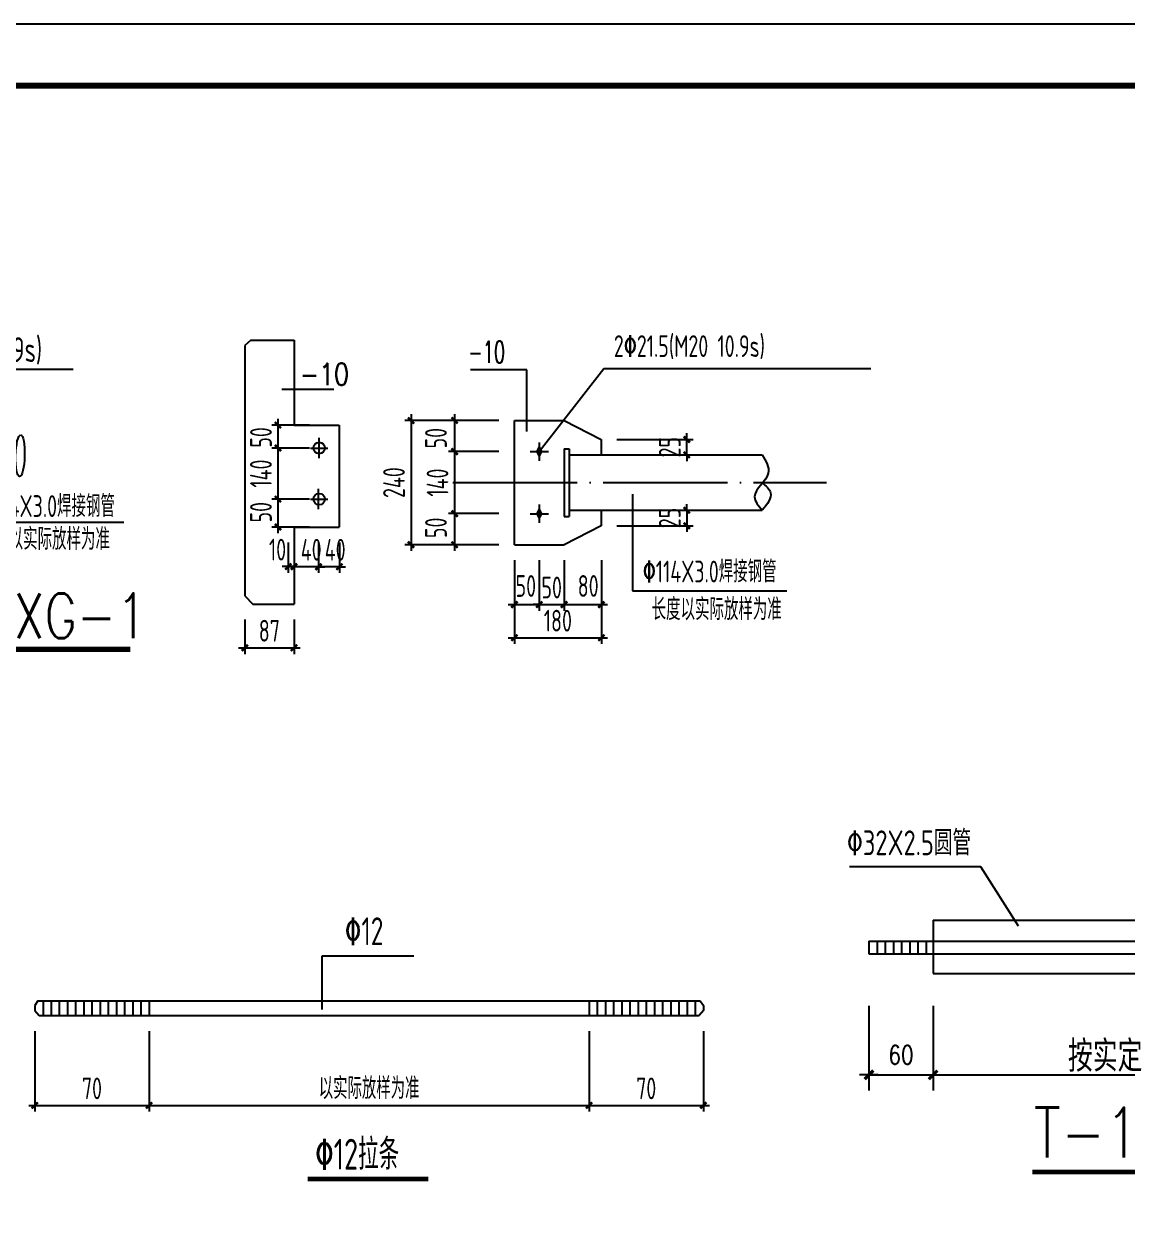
# Model space of a CAD drawing. Extents: x 2072855 to 2883818, y 17306032 to 17674225.
# Drawn here: x 2458118 to 2475974, y 17375595 to 17394870 of the extents above; entities that cross this region are included whole.
import ezdxf

# ---------------------------------------------------------------- set-up
doc = ezdxf.new("R2010")
doc.units = 0
doc.header["$LTSCALE"] = 1000
doc.header["$MEASUREMENT"] = 0
doc.linetypes.add('DOTE', pattern=[2.42, 2, -0.2, 0.02, -0.2])
doc.layers.get('Defpoints').update_dxf_attribs({"color": 250})
for name, color, linetype in [('1', 7, 'Continuous'), ('3', 3, 'Continuous'), ('3T_WOOD', 21, 'Continuous'), ('PUB_DIM', 161, 'Continuous'), ('PUB_TEXT', 7, 'Continuous'), ('PUB_TEXT @ 1', 7, 'Continuous'), ('TK', 4, 'Continuous'), ('图层1', 8, 'Continuous')]:
    doc.layers.add(name, color=color, linetype=linetype)
doc.styles.add('_HZDX', font='txt.shx', dxfattribs={"width": 0.8, "bigfont": 'HZDX.shx'})
doc.styles.add('_HZTXT', font='txt.shx', dxfattribs={"width": 0.8, "bigfont": 'hztxt.shx'})
doc.styles.add('_TXT', font='SIMPLEX.shx', dxfattribs={"width": 0.6})
doc.styles.add('TSSD_Dimension', font='Tssdeng.shx', dxfattribs={"width": 0.7, "bigfont": 'hztxt.shx'})
doc.styles.add('TSSD_Label', font='tssdeng.shx', dxfattribs={"width": 0.7, "bigfont": 'hztxt.shx'})
doc.styles.add('TSSD_REIN', font='tssdeng.shx', dxfattribs={"width": 0.7, "bigfont": 'tssdchn.shx'})
doc.dimstyles.new('TSSD_20_100', dxfattribs={"dimtxt": 350, "dimasz": 100, "dimexe": 100, "dimexo": 250, "dimgap": 100, "dimtad": 1, "dimdec": 0, "dimlfac": 0.2, "dimzin": 0, "dimdsep": 46, "dimtxsty": 'TSSD_Dimension', "dimblk": 'ARCHTICK', "dimblk1": 'ARCHTICK', "dimblk2": 'ARCHTICK', "dimcen": 0, "dimdle": 100, "dimclrt": 7, "dimadec": 0, "dimazin": 0, "dimtfac": 1, "dimtdec": 0, "dimtix": 1, "dimtmove": 2, "dimatfit": 3, "dimfxl": 0, "dimtolj": 1, "dimtzin": 0, "dimarcsym": 0})

# ---------------------------------------------------------------- blocks, each defined once
blk = doc.blocks.new('_ArchTick')
at = {"color": 0, "linetype": 'ByBlock', "const_width": 0.4}
blk.add_lwpolyline([(-0.5, -0.5), (0.5, 0.5)], dxfattribs=at)
blk = doc.blocks.new('*D142')
at = {"layer": 'Defpoints', "color": 0}
for p in [(2467267, 17378824), (2469115, 17378824), (2469115, 17377371)]:
    blk.add_point(p, dxfattribs=at)
at = {"layer": 'PUB_DIM', "color": 0, "lineweight": -2}
for p, q in [((2467267, 17378574), (2467267, 17377271)), ((2469115, 17378574), (2469115, 17377271)), ((2467167, 17377371), (2469215, 17377371))]:
    blk.add_line(p, q, dxfattribs=at)
at = {"layer": 'PUB_DIM', "color": 0, "lineweight": -2, "xscale": 100, "yscale": 100, "zscale": 100, "rotation": 180}
blk.add_blockref('_ArchTick', (2467267, 17377371), dxfattribs=at)
at = {"layer": 'PUB_DIM', "color": 0, "lineweight": -2, "xscale": 100, "yscale": 100, "zscale": 100}
blk.add_blockref('_ArchTick', (2469115, 17377371), dxfattribs=at)
at = {"layer": 'PUB_DIM', "color": 7, "insert": (2468191, 17377646), "char_height": 350, "attachment_point": 5, "style": 'TSSD_REIN'}
blk.add_mtext('\\A1;70', dxfattribs=at)
blk = doc.blocks.new('*D143')
at = {"layer": 'Defpoints', "color": 0}
for p in [(2458297, 17378824), (2460145, 17378824), (2460145, 17377371)]:
    blk.add_point(p, dxfattribs=at)
at = {"layer": 'PUB_DIM', "color": 0, "lineweight": -2}
for p, q in [((2458297, 17378574), (2458297, 17377271)), ((2460145, 17378574), (2460145, 17377271)), ((2458197, 17377371), (2460245, 17377371))]:
    blk.add_line(p, q, dxfattribs=at)
at = {"layer": 'PUB_DIM', "color": 0, "lineweight": -2, "xscale": 100, "yscale": 100, "zscale": 100, "rotation": 180}
blk.add_blockref('_ArchTick', (2458297, 17377371), dxfattribs=at)
at = {"layer": 'PUB_DIM', "color": 0, "lineweight": -2, "xscale": 100, "yscale": 100, "zscale": 100}
blk.add_blockref('_ArchTick', (2460145, 17377371), dxfattribs=at)
at = {"layer": 'PUB_DIM', "color": 7, "insert": (2459221, 17377646), "char_height": 350, "attachment_point": 5, "style": 'TSSD_REIN'}
blk.add_mtext('\\A1;70', dxfattribs=at)
blk = doc.blocks.new('*D144')
at = {"layer": 'Defpoints', "color": 0}
for p in [(2460145, 17378824), (2467267, 17378824), (2467267, 17377371)]:
    blk.add_point(p, dxfattribs=at)
at = {"layer": 'PUB_DIM', "color": 0, "lineweight": -2}
for p, q in [((2460145, 17378574), (2460145, 17377271)), ((2467267, 17378574), (2467267, 17377271)), ((2460045, 17377371), (2467367, 17377371))]:
    blk.add_line(p, q, dxfattribs=at)
at = {"layer": 'PUB_DIM', "color": 0, "lineweight": -2, "xscale": 100, "yscale": 100, "zscale": 100, "rotation": 180}
blk.add_blockref('_ArchTick', (2460145, 17377371), dxfattribs=at)
at = {"layer": 'PUB_DIM', "color": 0, "lineweight": -2, "xscale": 100, "yscale": 100, "zscale": 100}
blk.add_blockref('_ArchTick', (2467267, 17377371), dxfattribs=at)
at = {"layer": 'PUB_DIM', "color": 7, "insert": (2463706, 17377647), "char_height": 350, "attachment_point": 5, "style": 'TSSD_REIN'}
blk.add_mtext('\\A1;以实际放样为准', dxfattribs=at)
blk = doc.blocks.new('_DIMX')
blk.add_line((-150, 0), (150, 0))
at = {"const_width": 50}
blk.add_lwpolyline([(-70, -70), (70, 70)], dxfattribs=at)
blk = doc.blocks.new('Q3423Q42423423423')
at = {"linetype": 'Continuous'}
for p, q in [((1609839, 145654), (1610298, 146582)), ((1600858, 146235), (1609172, 146235)), ((1600858, 146235), (1600858, 144944)), ((1609172, 146235), (1609172, 144944)), ((1599310, 145728), (1610722, 145728)), ((1599310, 145728), (1599310, 145419)), ((1599507, 145728), (1599507, 145419)), ((1599704, 145728), (1599704, 145419)), ((1599901, 145728), (1599901, 145419)), ((1600098, 145728), (1600098, 145419)), ((1600295, 145728), (1600295, 145419)), ((1600492, 145728), (1600492, 145419)), ((1600689, 145728), (1600689, 145419)), ((1609343, 145728), (1609343, 145419)), ((1609540, 145728), (1609540, 145419)), ((1609737, 145728), (1609737, 145419)), ((1609934, 145728), (1609934, 145419)), ((1610131, 145728), (1610131, 145419)), ((1610328, 145728), (1610328, 145419)), ((1610525, 145728), (1610525, 145419)), ((1610722, 145728), (1610722, 145419)), ((1599310, 145419), (1610722, 145419)), ((1600858, 144944), (1609172, 144944))]:
    blk.add_line(p, q, dxfattribs=at)
at = {"layer": '1', "color": 7, "linetype": 'Continuous', "const_width": 112}
blk.add_lwpolyline([(1603253, 140149), (1605757, 140149)], dxfattribs=at)
at = {"layer": 'PUB_DIM'}
for p, q in [((1599310, 144162), (1599310, 142123)), ((1600859, 144162), (1600859, 142123)), ((1600859, 144162), (1600859, 142123)), ((1609172, 144162), (1609172, 142123)), ((1609172, 144162), (1609172, 142123)), ((1610722, 144162), (1610722, 142123)), ((1599311, 142498), (1600857, 142498)), ((1600859, 142498), (1609172, 142498)), ((1609174, 142498), (1610720, 142498))]:
    blk.add_line(p, q, dxfattribs=at)
at = {"layer": 'PUB_TEXT', "linetype": 'Continuous'}
blk.add_line((1610298, 146582), (1612249, 146582), dxfattribs=at)
at = {"layer": '图层1', "color": 2}
for p, q in [((1602011, 147523), (1598838, 147523)), ((1602922, 146092), (1602011, 147523))]:
    blk.add_line(p, q, dxfattribs=at)
at = {"layer": 'PUB_DIM', "rotation": 180}
for name, p, xscale, yscale, zscale in [('_DIMX', (1599310, 142498), 1.5, 1.5, 1.5), ('_ArchTick', (1600859, 142498), 150, 150, 150), ('_DIMX', (1609172, 142498), 1.5, 1.5, 1.5)]:
    blk.add_blockref(name, p, dxfattribs=dict(at, xscale=xscale, yscale=yscale, zscale=zscale))
at = {"layer": 'PUB_DIM'}
for name, p, xscale, yscale, zscale in [('_DIMX', (1600859, 142498), 1.5, 1.5, 1.5), ('_ArchTick', (1609172, 142498), 150, 150, 150), ('_DIMX', (1610722, 142498), 1.5, 1.5, 1.5)]:
    blk.add_blockref(name, p, dxfattribs=dict(at, xscale=xscale, yscale=yscale, zscale=zscale))
at = {"layer": '1', "color": 7, "linetype": 'Continuous', "style": '_HZDX', "width": 0.8}
blk.add_text('T-1', height=1200, dxfattribs=at).set_placement((1603287, 140506))
at = {"layer": 'PUB_DIM', "color": 7, "attachment_point": 5, "style": '_HZTXT'}
for s, insert, char_height in [('\\A1;60', (1610154, 143358), 450), ('\\A1;按实定', (1605016, 142948), 750), ('\\A1;60', (1600084, 142980), 450)]:
    blk.add_mtext(s, dxfattribs=dict(at, insert=insert, char_height=char_height))
at = {"layer": 'PUB_TEXT @ 1', "style": 'TSSD_Label', "width": 0.75}
for s, p in [('\x8232X2.5圆管', (1598777, 147802)), ('%%C12', (1610775, 146820))]:
    blk.add_text(s, height=600, dxfattribs=at).set_placement(p)
blk = doc.blocks.new('*D53')
at = {"layer": 'Defpoints', "color": 0}
for p in [(-300416, 15087894), (-301175, 15087524), (-300416, 15087524)]:
    blk.add_point(p, dxfattribs=at)
at = {"layer": 'PUB_DIM', "color": 0, "lineweight": -2}
for p, q in [((-300666, 15087894), (-301275, 15087894)), ((-301175, 15087994), (-301175, 15087424)), ((-300666, 15087524), (-301275, 15087524))]:
    blk.add_line(p, q, dxfattribs=at)
at = {"layer": 'PUB_DIM', "color": 0, "lineweight": -2, "xscale": 100, "yscale": 100, "zscale": 100}
for p, rotation in [((-301175, 15087894), 90), ((-301175, 15087524), 270)]:
    blk.add_blockref('_ArchTick', p, dxfattribs=dict(at, rotation=rotation))
at = {"layer": 'PUB_DIM', "color": 7, "insert": (-301449, 15087695), "char_height": 350, "attachment_point": 5, "rotation": 90, "style": 'TSSD_Dimension'}
blk.add_mtext('\\A1;50', dxfattribs=at)
blk = doc.blocks.new('*D54')
at = {"layer": 'Defpoints', "color": 0}
for p in [(-300416, 15087524), (-301175, 15086702), (-300416, 15086702)]:
    blk.add_point(p, dxfattribs=at)
at = {"layer": 'PUB_DIM', "color": 0, "lineweight": -2}
for p, q in [((-300666, 15087524), (-301275, 15087524)), ((-301175, 15087624), (-301175, 15086602)), ((-300666, 15086702), (-301275, 15086702))]:
    blk.add_line(p, q, dxfattribs=at)
at = {"layer": 'PUB_DIM', "color": 0, "lineweight": -2, "xscale": 100, "yscale": 100, "zscale": 100}
for p, rotation in [((-301175, 15087524), 90), ((-301175, 15086702), 270)]:
    blk.add_blockref('_ArchTick', p, dxfattribs=dict(at, rotation=rotation))
at = {"layer": 'PUB_DIM', "color": 7, "insert": (-301450, 15087113), "char_height": 350, "attachment_point": 5, "rotation": 90, "style": 'TSSD_Dimension'}
blk.add_mtext('\\A1;140', dxfattribs=at)
blk = doc.blocks.new('*D55')
at = {"layer": 'Defpoints', "color": 0}
for p in [(-300917, 15086253), (-300522, 15086253), (-300917, 15085613)]:
    blk.add_point(p, dxfattribs=at)
at = {"layer": 'PUB_DIM', "color": 0, "lineweight": -2}
for p, q in [((-300917, 15086003), (-300917, 15085513)), ((-300522, 15086003), (-300522, 15085513)), ((-300917, 15085613), (-301017, 15085613)), ((-300522, 15085613), (-300917, 15085613)), ((-300522, 15085613), (-300422, 15085613))]:
    blk.add_line(p, q, dxfattribs=at)
at = {"layer": 'PUB_DIM', "color": 0, "lineweight": -2, "xscale": 100, "yscale": 100, "zscale": 100}
blk.add_blockref('_ArchTick', (-300917, 15085613), dxfattribs=at)
at = {"layer": 'PUB_DIM', "color": 0, "lineweight": -2, "xscale": 100, "yscale": 100, "zscale": 100, "rotation": 180}
blk.add_blockref('_ArchTick', (-300522, 15085613), dxfattribs=at)
at = {"layer": 'PUB_DIM', "color": 7, "insert": (-300640, 15085887), "char_height": 350, "attachment_point": 5, "style": 'TSSD_Dimension'}
blk.add_mtext('\\A1;40', dxfattribs=at)
blk = doc.blocks.new('*D56')
at = {"layer": 'Defpoints', "color": 0}
for p in [(-300522, 15086253), (-300187, 15086253), (-300522, 15085613)]:
    blk.add_point(p, dxfattribs=at)
at = {"layer": 'PUB_DIM', "color": 0, "lineweight": -2}
for p, q in [((-300522, 15086003), (-300522, 15085513)), ((-300187, 15086003), (-300187, 15085513)), ((-300522, 15085613), (-300622, 15085613)), ((-300187, 15085613), (-300522, 15085613)), ((-300187, 15085613), (-300087, 15085613))]:
    blk.add_line(p, q, dxfattribs=at)
at = {"layer": 'PUB_DIM', "color": 0, "lineweight": -2, "xscale": 100, "yscale": 100, "zscale": 100}
blk.add_blockref('_ArchTick', (-300522, 15085613), dxfattribs=at)
at = {"layer": 'PUB_DIM', "color": 0, "lineweight": -2, "xscale": 100, "yscale": 100, "zscale": 100, "rotation": 180}
blk.add_blockref('_ArchTick', (-300187, 15085613), dxfattribs=at)
at = {"layer": 'PUB_DIM', "color": 7, "insert": (-300254, 15085887), "char_height": 350, "attachment_point": 5, "style": 'TSSD_Dimension'}
blk.add_mtext('\\A1;40', dxfattribs=at)
blk = doc.blocks.new('*D57')
at = {"layer": 'Defpoints', "color": 0}
for p in [(-301009, 15086253), (-300917, 15086253), (-301009, 15085616)]:
    blk.add_point(p, dxfattribs=at)
at = {"layer": 'PUB_DIM', "color": 0, "lineweight": -2}
for p, q in [((-301009, 15086003), (-301009, 15085516)), ((-300917, 15086003), (-300917, 15085516)), ((-301009, 15085616), (-301109, 15085616)), ((-300917, 15085616), (-301009, 15085616)), ((-300917, 15085616), (-300817, 15085616))]:
    blk.add_line(p, q, dxfattribs=at)
at = {"layer": 'PUB_DIM', "color": 0, "lineweight": -2, "xscale": 100, "yscale": 100, "zscale": 100}
blk.add_blockref('_ArchTick', (-301009, 15085616), dxfattribs=at)
at = {"layer": 'PUB_DIM', "color": 0, "lineweight": -2, "xscale": 100, "yscale": 100, "zscale": 100, "rotation": 180}
blk.add_blockref('_ArchTick', (-300917, 15085616), dxfattribs=at)
at = {"layer": 'PUB_DIM', "color": 7, "insert": (-301182, 15085889), "char_height": 350, "attachment_point": 5, "style": 'TSSD_Dimension'}
blk.add_mtext('\\A1;10', dxfattribs=at)
blk = doc.blocks.new('*D58')
at = {"layer": 'Defpoints', "color": 0}
for p in [(-300416, 15086702), (-301175, 15086253), (-300416, 15086253)]:
    blk.add_point(p, dxfattribs=at)
at = {"layer": 'PUB_DIM', "color": 0, "lineweight": -2}
for p, q in [((-301175, 15086802), (-301175, 15086153)), ((-300666, 15086702), (-301275, 15086702)), ((-300666, 15086253), (-301275, 15086253))]:
    blk.add_line(p, q, dxfattribs=at)
at = {"layer": 'PUB_DIM', "color": 0, "lineweight": -2, "xscale": 100, "yscale": 100, "zscale": 100}
for p, rotation in [((-301175, 15086702), 90), ((-301175, 15086253), 270)]:
    blk.add_blockref('_ArchTick', p, dxfattribs=dict(at, rotation=rotation))
at = {"layer": 'PUB_DIM', "color": 7, "insert": (-301449, 15086491), "char_height": 350, "attachment_point": 5, "rotation": 90, "style": 'TSSD_Dimension'}
blk.add_mtext('\\A1;50', dxfattribs=at)
blk = doc.blocks.new('*D59')
at = {"layer": 'Defpoints', "color": 0}
for p in [(-297368, 15087968), (-298331, 15087468), (-297368, 15087468)]:
    blk.add_point(p, dxfattribs=at)
at = {"layer": 'PUB_DIM', "color": 0, "lineweight": -2}
for p, q in [((-298331, 15088068), (-298331, 15087368)), ((-297618, 15087968), (-298431, 15087968)), ((-297618, 15087468), (-298431, 15087468))]:
    blk.add_line(p, q, dxfattribs=at)
at = {"layer": 'PUB_DIM', "color": 0, "lineweight": -2, "xscale": 100, "yscale": 100, "zscale": 100}
for p, rotation in [((-298331, 15087968), 90), ((-298331, 15087468), 270)]:
    blk.add_blockref('_ArchTick', p, dxfattribs=dict(at, rotation=rotation))
at = {"layer": 'PUB_DIM', "color": 7, "insert": (-298631, 15087683), "char_height": 350, "attachment_point": 5, "rotation": 90, "style": 'TSSD_Dimension'}
blk.add_mtext('\\A1;50', dxfattribs=at)
blk = doc.blocks.new('*D60')
at = {"layer": 'Defpoints', "color": 0}
for p in [(-297368, 15087468), (-298331, 15086468), (-297368, 15086468)]:
    blk.add_point(p, dxfattribs=at)
at = {"layer": 'PUB_DIM', "color": 0, "lineweight": -2}
for p, q in [((-298331, 15087568), (-298331, 15086368)), ((-297618, 15087468), (-298431, 15087468)), ((-297618, 15086468), (-298431, 15086468))]:
    blk.add_line(p, q, dxfattribs=at)
at = {"layer": 'PUB_DIM', "color": 0, "lineweight": -2, "xscale": 100, "yscale": 100, "zscale": 100}
for p, rotation in [((-298331, 15087468), 90), ((-298331, 15086468), 270)]:
    blk.add_blockref('_ArchTick', p, dxfattribs=dict(at, rotation=rotation))
at = {"layer": 'PUB_DIM', "color": 7, "insert": (-298606, 15086968), "char_height": 350, "attachment_point": 5, "rotation": 90, "style": 'TSSD_Dimension'}
blk.add_mtext('\\A1;140', dxfattribs=at)
blk = doc.blocks.new('*D61')
at = {"layer": 'Defpoints', "color": 0}
for p in [(-297368, 15087968), (-299032, 15085968), (-297368, 15085968)]:
    blk.add_point(p, dxfattribs=at)
at = {"layer": 'PUB_DIM', "color": 0, "lineweight": -2}
for p, q in [((-299032, 15088068), (-299032, 15085868)), ((-297618, 15087968), (-299132, 15087968)), ((-297618, 15085968), (-299132, 15085968))]:
    blk.add_line(p, q, dxfattribs=at)
at = {"layer": 'PUB_DIM', "color": 0, "lineweight": -2, "xscale": 100, "yscale": 100, "zscale": 100}
for p, rotation in [((-299032, 15087968), 90), ((-299032, 15085968), 270)]:
    blk.add_blockref('_ArchTick', p, dxfattribs=dict(at, rotation=rotation))
at = {"layer": 'PUB_DIM', "color": 7, "insert": (-299307, 15086968), "char_height": 350, "attachment_point": 5, "rotation": 90, "style": 'TSSD_Dimension'}
blk.add_mtext('\\A1;240', dxfattribs=at)
blk = doc.blocks.new('*D62')
at = {"layer": 'Defpoints', "color": 0}
for p in [(-297368, 15086468), (-298331, 15085968), (-297368, 15085968)]:
    blk.add_point(p, dxfattribs=at)
at = {"layer": 'PUB_DIM', "color": 0, "lineweight": -2}
for p, q in [((-298331, 15086568), (-298331, 15085868)), ((-297618, 15086468), (-298431, 15086468)), ((-297618, 15085968), (-298431, 15085968))]:
    blk.add_line(p, q, dxfattribs=at)
at = {"layer": 'PUB_DIM', "color": 0, "lineweight": -2, "xscale": 100, "yscale": 100, "zscale": 100}
for p, rotation in [((-298331, 15086468), 90), ((-298331, 15085968), 270)]:
    blk.add_blockref('_ArchTick', p, dxfattribs=dict(at, rotation=rotation))
at = {"layer": 'PUB_DIM', "color": 7, "insert": (-298631, 15086240), "char_height": 350, "attachment_point": 5, "rotation": 90, "style": 'TSSD_Dimension'}
blk.add_mtext('\\A1;50', dxfattribs=at)
blk = doc.blocks.new('*D71')
at = {"layer": 'Defpoints', "color": 0}
for p in [(-301710, 15085014), (-300917, 15085014), (-300917, 15084308)]:
    blk.add_point(p, dxfattribs=at)
at = {"layer": 'PUB_DIM', "color": 0, "lineweight": -2}
for p, q in [((-301710, 15084764), (-301710, 15084208)), ((-300917, 15084764), (-300917, 15084208)), ((-301810, 15084308), (-300817, 15084308))]:
    blk.add_line(p, q, dxfattribs=at)
at = {"layer": 'PUB_DIM', "color": 0, "lineweight": -2, "xscale": 100, "yscale": 100, "zscale": 100, "rotation": 180}
blk.add_blockref('_ArchTick', (-301710, 15084308), dxfattribs=at)
at = {"layer": 'PUB_DIM', "color": 0, "lineweight": -2, "xscale": 100, "yscale": 100, "zscale": 100}
blk.add_blockref('_ArchTick', (-300917, 15084308), dxfattribs=at)
at = {"layer": 'PUB_DIM', "color": 7, "insert": (-301314, 15084583), "char_height": 350, "attachment_point": 5, "style": 'TSSD_Dimension'}
blk.add_mtext('\\A1;87', dxfattribs=at)
blk = doc.blocks.new('*D72')
at = {"layer": 'Defpoints', "color": 0}
for p in [(-296568, 15085968), (-295968, 15085968), (-295968, 15085004)]:
    blk.add_point(p, dxfattribs=at)
at = {"layer": 'PUB_DIM', "color": 0, "lineweight": -2}
for p, q in [((-296568, 15085718), (-296568, 15084904)), ((-295968, 15085718), (-295968, 15084904)), ((-296668, 15085004), (-295868, 15085004))]:
    blk.add_line(p, q, dxfattribs=at)
at = {"layer": 'PUB_DIM', "color": 0, "lineweight": -2, "xscale": 100, "yscale": 100, "zscale": 100, "rotation": 180}
blk.add_blockref('_ArchTick', (-296568, 15085004), dxfattribs=at)
at = {"layer": 'PUB_DIM', "color": 0, "lineweight": -2, "xscale": 100, "yscale": 100, "zscale": 100}
blk.add_blockref('_ArchTick', (-295968, 15085004), dxfattribs=at)
at = {"layer": 'PUB_DIM', "color": 7, "insert": (-296180, 15085304), "char_height": 350, "attachment_point": 5, "style": 'TSSD_Dimension'}
blk.add_mtext('\\A1;80', dxfattribs=at)
blk = doc.blocks.new('*D73')
at = {"layer": 'Defpoints', "color": 0}
for p in [(-296968, 15085968), (-296568, 15085968), (-296568, 15085004)]:
    blk.add_point(p, dxfattribs=at)
at = {"layer": 'PUB_DIM', "color": 0, "lineweight": -2}
for p, q in [((-296968, 15085718), (-296968, 15084904)), ((-296568, 15085718), (-296568, 15084904)), ((-296968, 15085004), (-297068, 15085004)), ((-296968, 15085004), (-296568, 15085004)), ((-296568, 15085004), (-296468, 15085004))]:
    blk.add_line(p, q, dxfattribs=at)
at = {"layer": 'PUB_DIM', "color": 0, "lineweight": -2, "xscale": 100, "yscale": 100, "zscale": 100}
blk.add_blockref('_ArchTick', (-296968, 15085004), dxfattribs=at)
at = {"layer": 'PUB_DIM', "color": 0, "lineweight": -2, "xscale": 100, "yscale": 100, "zscale": 100, "rotation": 180}
blk.add_blockref('_ArchTick', (-296568, 15085004), dxfattribs=at)
at = {"layer": 'PUB_DIM', "color": 7, "insert": (-296768, 15085279), "char_height": 350, "attachment_point": 5, "style": 'TSSD_Dimension'}
blk.add_mtext('\\A1;50', dxfattribs=at)
blk = doc.blocks.new('*D74')
at = {"layer": 'Defpoints', "color": 0}
for p in [(-297368, 15085968), (-296968, 15085968), (-296968, 15085004)]:
    blk.add_point(p, dxfattribs=at)
at = {"layer": 'PUB_DIM', "color": 0, "lineweight": -2}
for p, q in [((-297368, 15085718), (-297368, 15084904)), ((-296968, 15085718), (-296968, 15084904)), ((-297468, 15085004), (-296868, 15085004))]:
    blk.add_line(p, q, dxfattribs=at)
at = {"layer": 'PUB_DIM', "color": 0, "lineweight": -2, "xscale": 100, "yscale": 100, "zscale": 100, "rotation": 180}
blk.add_blockref('_ArchTick', (-297368, 15085004), dxfattribs=at)
at = {"layer": 'PUB_DIM', "color": 0, "lineweight": -2, "xscale": 100, "yscale": 100, "zscale": 100}
blk.add_blockref('_ArchTick', (-296968, 15085004), dxfattribs=at)
at = {"layer": 'PUB_DIM', "color": 7, "insert": (-297184, 15085304), "char_height": 350, "attachment_point": 5, "style": 'TSSD_Dimension'}
blk.add_mtext('\\A1;50', dxfattribs=at)
blk = doc.blocks.new('*D75')
at = {"layer": 'Defpoints', "color": 0}
for p in [(-297368, 15085968), (-295968, 15085968), (-295968, 15084470)]:
    blk.add_point(p, dxfattribs=at)
at = {"layer": 'PUB_DIM', "color": 0, "lineweight": -2}
for p, q in [((-297368, 15085718), (-297368, 15084370)), ((-295968, 15085718), (-295968, 15084370)), ((-297468, 15084470), (-295868, 15084470))]:
    blk.add_line(p, q, dxfattribs=at)
at = {"layer": 'PUB_DIM', "color": 0, "lineweight": -2, "xscale": 100, "yscale": 100, "zscale": 100, "rotation": 180}
blk.add_blockref('_ArchTick', (-297368, 15084470), dxfattribs=at)
at = {"layer": 'PUB_DIM', "color": 0, "lineweight": -2, "xscale": 100, "yscale": 100, "zscale": 100}
blk.add_blockref('_ArchTick', (-295968, 15084470), dxfattribs=at)
at = {"layer": 'PUB_DIM', "color": 7, "insert": (-296668, 15084745), "char_height": 350, "attachment_point": 5, "style": 'TSSD_Dimension'}
blk.add_mtext('\\A1;180', dxfattribs=at)
blk = doc.blocks.new('*D77')
at = {"layer": 'Defpoints', "color": 0}
for p in [(-295968, 15087663), (-294592, 15087663), (-295968, 15087413)]:
    blk.add_point(p, dxfattribs=at)
at = {"layer": 'PUB_DIM', "color": 0, "lineweight": -2}
for p, q in [((-294592, 15087663), (-294592, 15087763)), ((-295718, 15087663), (-294492, 15087663)), ((-294592, 15087413), (-294592, 15087663)), ((-295718, 15087413), (-294492, 15087413)), ((-294592, 15087413), (-294592, 15087313))]:
    blk.add_line(p, q, dxfattribs=at)
at = {"layer": 'PUB_DIM', "color": 0, "lineweight": -2, "xscale": 100, "yscale": 100, "zscale": 100}
for p, rotation in [((-294592, 15087663), 270), ((-294592, 15087413), 90)]:
    blk.add_blockref('_ArchTick', p, dxfattribs=dict(at, rotation=rotation))
at = {"layer": 'PUB_DIM', "color": 7, "insert": (-294867, 15087538), "char_height": 350, "attachment_point": 5, "rotation": 90, "style": 'TSSD_Dimension'}
blk.add_mtext('\\A1;25', dxfattribs=at)
blk = doc.blocks.new('*D78')
at = {"layer": 'Defpoints', "color": 0}
for p in [(-295968, 15086523), (-295968, 15086273), (-294592, 15086273)]:
    blk.add_point(p, dxfattribs=at)
at = {"layer": 'PUB_DIM', "color": 0, "lineweight": -2}
for p, q in [((-295718, 15086523), (-294492, 15086523)), ((-294592, 15086523), (-294592, 15086623)), ((-294592, 15086523), (-294592, 15086273)), ((-295718, 15086273), (-294492, 15086273)), ((-294592, 15086273), (-294592, 15086173))]:
    blk.add_line(p, q, dxfattribs=at)
at = {"layer": 'PUB_DIM', "color": 0, "lineweight": -2, "xscale": 100, "yscale": 100, "zscale": 100}
for p, rotation in [((-294592, 15086523), 270), ((-294592, 15086273), 90)]:
    blk.add_blockref('_ArchTick', p, dxfattribs=dict(at, rotation=rotation))
at = {"layer": 'PUB_DIM', "color": 7, "insert": (-294867, 15086398), "char_height": 350, "attachment_point": 5, "rotation": 90, "style": 'TSSD_Dimension'}
blk.add_mtext('\\A1;25', dxfattribs=at)
blk = doc.blocks.new('GeYuanFrame_73841647', base_point=(20.09, 4.53))
at = {"layer": 'TK'}
blk.add_lwpolyline([(20.09, 4.53), (20.09, 598.53), (966.09, 598.53), (966.09, 4.53)], close=True, dxfattribs=at)
at = {"layer": 'TK', "const_width": 1}
blk.add_lwpolyline([(45.09, 588.53), (956.09, 588.53), (956.09, 14.53), (45.09, 14.53)], close=True, dxfattribs=at)
blk = doc.blocks.new('3WQ43W24W42423')
for p, q in [((-297167.2, 15088785.3), (-298075.9, 15088785.3)), ((-297167.2, 15087792.8), (-297167.2, 15088785.3)), ((-296968.5, 15087467.8), (-295929, 15088803.1)), ((-295929, 15088803.1), (-291629.7, 15088803.1)), ((-297368.5, 15087967.8), (-296568.5, 15087967.8)), ((-297368.5, 15085967.8), (-297368.5, 15087967.8)), ((-296568.5, 15087967.8), (-295968.5, 15087662.8)), ((-296968.5, 15087547.8), (-297008.5, 15087467.8)), ((-296968.5, 15087615), (-296968.5, 15087320.6)), ((-296928.5, 15087467.8), (-296968.5, 15087547.8)), ((-296568.5, 15087512.8), (-296488.5, 15087512.8)), ((-296568.5, 15087512.8), (-296568.5, 15086422.8)), ((-296488.5, 15087512.8), (-296488.5, 15086422.8)), ((-295968.5, 15087662.8), (-295968.5, 15087412.8)), ((-297115.7, 15087467.8), (-296821.3, 15087467.8)), ((-297008.5, 15087467.8), (-296968.5, 15087387.8)), ((-296968.5, 15087387.8), (-296928.5, 15087467.8)), ((-296488.5, 15087412.8), (-293377, 15087412.8)), ((-295466.7, 15086782.7), (-295466.7, 15085227.5)), ((-296968.5, 15086547.8), (-297008.5, 15086467.8)), ((-296968.5, 15086615), (-296968.5, 15086320.6)), ((-296928.5, 15086467.8), (-296968.5, 15086547.8)), ((-296488.5, 15086522.8), (-293377, 15086522.8)), ((-295968.5, 15086522.8), (-295968.5, 15086272.8)), ((-297115.7, 15086467.8), (-296821.3, 15086467.8)), ((-297008.5, 15086467.8), (-296968.5, 15086387.8)), ((-296968.5, 15086387.8), (-296928.5, 15086467.8)), ((-296568.5, 15086422.8), (-296488.5, 15086422.8)), ((-295968.5, 15086272.8), (-296568.5, 15085967.8)), ((-297368.5, 15085967.8), (-296568.5, 15085967.8)), ((-295466.7, 15085227.5), (-292982, 15085227.5))]:
    blk.add_line(p, q)
at = {"linetype": 'DOTE'}
blk.add_line((-298357.2, 15086967.8), (-292340.6, 15086967.8), dxfattribs=at)
for points in [[(-293377, 15087412.8), (-293279.3, 15087122.6), (-293500.1, 15086740.2), (-293377, 15086522.8)], [(-293377, 15086967.8), (-293243.5, 15086805.7), (-293377, 15086522.8)]]:
    blk.add_spline(points, degree=3)
at = {"layer": 'PUB_TEXT', "const_width": 84}
blk.add_lwpolyline([(-305635.3, 15084284), (-303553.9, 15084284)], dxfattribs=at)
at = {"layer": '图层1'}
for p, q in [((-301614.5, 15089262.4), (-301710.4, 15089173.9)), ((-301614.5, 15089262.4), (-300916.9, 15089262.4)), ((-300916.9, 15089262.4), (-300916.9, 15087894.1)), ((-301710.4, 15089173.9), (-301710.4, 15085147.1)), ((-307623.1, 15088794), (-304474.3, 15088794)), ((-301112.3, 15088470.5), (-300277.2, 15088470.5)), ((-300916.9, 15087894.1), (-300187.3, 15087894.1)), ((-300187.3, 15087894.1), (-300187.3, 15086252.5)), ((-300510.8, 15087360.5), (-300510.8, 15087688)), ((-300651.2, 15087524.3), (-300370.4, 15087524.3)), ((-300522.5, 15086538.8), (-300522.5, 15086866.2)), ((-300651.2, 15086702.5), (-300370.4, 15086702.5)), ((-305978.8, 15086329.5), (-303658.1, 15086329.5)), ((-300916.9, 15086252.5), (-300187.3, 15086252.5)), ((-300916.9, 15086252.5), (-300916.9, 15085013.5)), ((-301710.4, 15085147.1), (-301579.4, 15085013.5)), ((-301579.4, 15085013.5), (-300916.9, 15085013.5))]:
    blk.add_line(p, q, dxfattribs=at)
for centre in [(-300512.4, 15087524.7), (-300512.4, 15086702.9)]:
    blk.add_circle(centre, 92, dxfattribs=at)
blk.add_ellipse((-305326.9, 15087399.8), major_axis=(8.4, 335.7), ratio=0.2161638, dxfattribs=at)
at = {"layer": 'PUB_TEXT'}
for s, height, style, width, p in [('2\x8221.5(M20 10.9s)', 400, 'TSSD_REIN', 0.7, (-307754.3, 15088908.9)), ('-10', 350, '_TXT', 0.6, (-298112.3, 15088894.6)), ('2\x8221.5(M20 10.9s)', 350, 'TSSD_REIN', 0.7, (-295766.6, 15088990.4)), ('-10', 350, '_HZTXT', 0.8, (-300823.8, 15088538.8)), ('\x82114X3.0焊接钢管', 350, 'TSSD_REIN', 0.7, (-305956.1, 15086415)), ('长度以实际放样为准', 350, 'TSSD_REIN', 0.7, (-305977.1, 15085885.2)), ('\x82114X3.0焊接钢管', 350, 'TSSD_REIN', 0.7, (-295301.3, 15085361.6)), ('XG-1', 720, '_HZTXT', 0.8, (-305429.8, 15084464)), ('长度以实际放样为准', 350, 'TSSD_REIN', 0.7, (-295157.5, 15084753.7))]:
    blk.add_text(s, height=height, dxfattribs=dict(at, style=style, width=width)).set_placement(p)
at = {"layer": 'PUB_DIM'}
for p1, p2, distance, text, picture, middle in [((-297368.5, 15087967.8), (-297368.5, 15085967.8), -1663.5, '240', '*D61', (-299306.9, 15086967.8)), ((-295968.5, 15087412.8), (-295968.5, 15087662.8), -1376.1, '25', '*D77', (-294867.4, 15087537.8)), ((-300416.5, 15087524.3), (-300416.5, 15086702.5), -758.5, '140', '*D54', (-301450, 15087113.4)), ((-297368.5, 15087467.8), (-297368.5, 15086467.8), -962.1, '140', '*D60', (-298605.6, 15086967.8)), ((-295968.5, 15086522.8), (-295968.5, 15086272.8), 1376.1, '25', '*D78', (-294867.4, 15086397.8)), ((-297368.5, 15085967.8), (-295968.5, 15085967.8), -1498.2, '180', '*D75', (-296668.5, 15084744.7)), ((-296968.5, 15085967.8), (-296568.5, 15085967.8), -964.1, '50', '*D73', (-296768.5, 15085278.7)), ((-301710.4, 15085013.5), (-300916.9, 15085013.5), -705.7, '87', '*D71', (-301313.6, 15084582.8))]:
    dim = blk.add_aligned_dim(p1=p1, p2=p2, distance=distance, text=text, dimstyle='TSSD_20_100', dxfattribs=at)
    dim.commit()
    dim.dimension.update_dxf_attribs({"geometry": picture, "text_midpoint": middle})
for base, p1, p2, angle, text, picture, middle in [((-298330.6, 15087467.8), (-297368.5, 15087967.8), (-297368.5, 15087467.8), 270, '50', '*D59', (-298630.6, 15087682.7)), ((-301175, 15087524.3), (-300416.5, 15087894.1), (-300416.5, 15087524.3), 270, '50', '*D53', (-301448.6, 15087695.3)), ((-301175, 15086252.5), (-300416.5, 15086702.5), (-300416.5, 15086252.5), 270, '50', '*D58', (-301448.6, 15086491.2)), ((-298330.6, 15085967.8), (-297368.5, 15086467.8), (-297368.5, 15085967.8), 270, '50', '*D62', (-298630.6, 15086239.7)), ((-301009.4, 15085615.8), (-300916.9, 15086252.5), (-301009.4, 15086252.5), 180, '10', '*D57', (-301182.3, 15085889.4)), ((-300916.9, 15085613.2), (-300522.5, 15086252.5), (-300916.9, 15086252.5), 180, '40', '*D55', (-300640.5, 15085886.8)), ((-300522.5, 15085613.2), (-300187.3, 15086252.5), (-300522.5, 15086252.5), 180, '40', '*D56', (-300253.7, 15085886.8)), ((-296968.5, 15085003.7), (-297368.5, 15085967.8), (-296968.5, 15085967.8), 0, '50', '*D74', (-297184, 15085303.7)), ((-295968.5, 15085003.7), (-296568.5, 15085967.8), (-295968.5, 15085967.8), 0, '80', '*D72', (-296179.9, 15085303.7))]:
    dim = blk.add_linear_dim(base=base, p1=p1, p2=p2, angle=angle, text=text, dimstyle='TSSD_20_100', dxfattribs=at)
    dim.commit()
    dim.dimension.update_dxf_attribs({"geometry": picture, "text_midpoint": middle, "dimtype": 129})

msp = doc.modelspace()

# ---------------------------------------------------------------- linework, layer by layer
for p, q in [((2458346.6, 17379063.8), (2469065.1, 17379063.8)), ((2458365.3, 17378823.7), (2469046.4, 17378823.7))]:
    msp.add_line(p, q)
at = {"linetype": 'Continuous', "const_width": 75, "elevation": -1438.4}
msp.add_lwpolyline([(2462709.5, 17376180.6), (2464663.6, 17376180.6)], dxfattribs=at)
at = {"layer": '1'}
for p, q in [((2458346.6, 17379063.8), (2458296.7, 17378989.2)), ((2458428.7, 17379063.8), (2458428.7, 17378823.7)), ((2458560.7, 17379063.8), (2458560.7, 17378823.7)), ((2458692.7, 17379063.8), (2458692.7, 17378823.7)), ((2458824.7, 17379063.8), (2458824.7, 17378823.7)), ((2458956.7, 17379063.8), (2458956.7, 17378823.7)), ((2459088.7, 17379063.8), (2459088.7, 17378823.7)), ((2459220.7, 17379063.8), (2459220.7, 17378823.7)), ((2459352.7, 17379063.8), (2459352.7, 17378823.7)), ((2459484.7, 17379063.8), (2459484.7, 17378823.7)), ((2459616.7, 17379063.8), (2459616.7, 17378823.7)), ((2459748.7, 17379063.8), (2459748.7, 17378823.7)), ((2459880.7, 17379063.8), (2459880.7, 17378823.7)), ((2460012.7, 17379063.8), (2460012.7, 17378823.7)), ((2460144.7, 17379063.8), (2460144.7, 17378823.7)), ((2467267, 17379063.8), (2467267, 17378823.7)), ((2467399, 17379063.8), (2467399, 17378823.7)), ((2467531, 17379063.8), (2467531, 17378823.7)), ((2467663, 17379063.8), (2467663, 17378823.7)), ((2467795, 17379063.8), (2467795, 17378823.7)), ((2467927, 17379063.8), (2467927, 17378823.7)), ((2468059, 17379063.8), (2468059, 17378823.7)), ((2468191, 17379063.8), (2468191, 17378823.7)), ((2468323, 17379063.8), (2468323, 17378823.7)), ((2468455, 17379063.8), (2468455, 17378823.7)), ((2468587, 17379063.8), (2468587, 17378823.7)), ((2468719, 17379063.8), (2468719, 17378823.7)), ((2468851, 17379063.8), (2468851, 17378823.7)), ((2468983, 17379063.8), (2468983, 17378823.7)), ((2469065.1, 17379063.8), (2469115, 17378989.2)), ((2458296.7, 17378989.2), (2458296.7, 17378903.6)), ((2458296.7, 17378903.6), (2458365.3, 17378823.7)), ((2469115, 17378903.6), (2469046.4, 17378823.7)), ((2469115, 17378989.2), (2469115, 17378903.6))]:
    msp.add_line(p, q, dxfattribs=at)
at = {"layer": '3'}
for p, q in [((2462946.3, 17379791.3, -1438.4), (2464428.9, 17379791.3, -1438.4)), ((2462946.3, 17378919.6, -1438.4), (2462946.3, 17379791.3, -1438.4))]:
    msp.add_line(p, q, dxfattribs=at)

# ---------------------------------------------------------------- block references
for name, p, xscale, yscale, zscale in [('3WQ43W24W42423', (2764912.3, 2225044.4), 1.005000002682209, 1.004999998956919, 1.005), ('Q3423Q42423423423', (1400258, 17282391.1), 0.6700000017881393, 0.6700000017881393, 0.67)]:
    msp.add_blockref(name, p, dxfattribs=dict(xscale=xscale, yscale=yscale, zscale=zscale))
at = {"layer": '3T_WOOD', "xscale": 100, "yscale": 100, "zscale": 100}
msp.add_blockref('GeYuanFrame_73841647', (2427464.7, 17335470.1), dxfattribs=at)

# ---------------------------------------------------------------- texts
at = {"layer": 'PUB_TEXT', "style": 'TSSD_REIN', "width": 0.7}
msp.add_text('\x8212', height=450, dxfattribs=at).set_placement((2463312.5, 17379963.3, -1438.4))
at = {"layer": 'PUB_TEXT', "linetype": 'Continuous', "style": 'TSSD_REIN', "width": 0.7}
msp.add_text('\x8212拉条', height=500, dxfattribs=at).set_placement((2462832.8, 17376330.6, -1438.4))

# ---------------------------------------------------------------- dimensions: what is measured, and where the dimension line sits
at = {"layer": 'PUB_DIM'}
for p1, p2, text, picture, middle in [((2458296.6, 17378823.7), (2460144.6, 17378823.7), '70', '*D143', (2459220.6, 17377645.8)), ((2460144.6, 17378823.7), (2467267, 17378823.7), '以实际放样为准', '*D144', (2463705.8, 17377647.1)), ((2467267, 17378823.7), (2469115, 17378823.7), '70', '*D142', (2468191, 17377645.8))]:
    dim = msp.add_aligned_dim(p1=p1, p2=p2, distance=-1453, text=text, dimstyle='TSSD_20_100', override={"dimtxsty": 'TSSD_REIN'}, dxfattribs=at)
    dim.commit()
    dim.dimension.update_dxf_attribs({"geometry": picture, "text_midpoint": middle})

doc.saveas('drawing.dxf')
